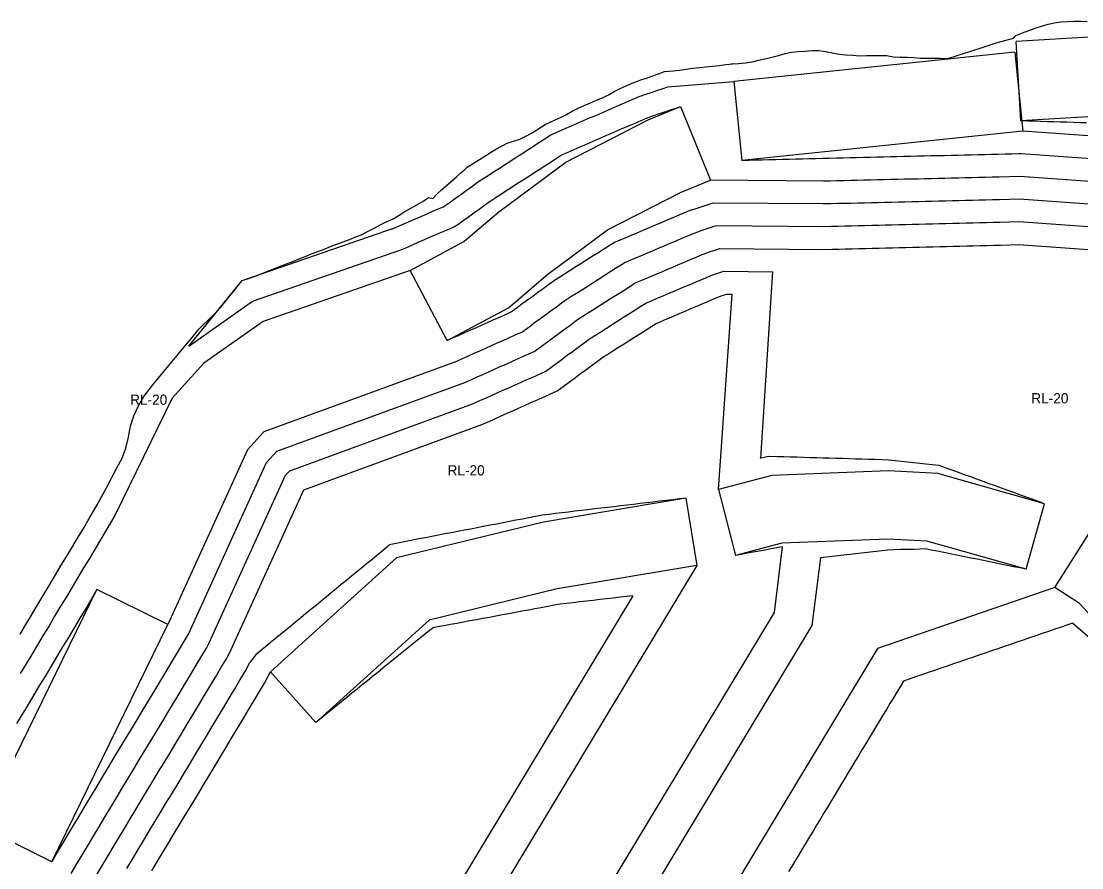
# Model space of a CAD drawing. Extents: x 115.113 to 115.1387, y -3.0991 to -3.0676.
# Drawn here: x 115.115996 to 115.120221, y -3.086832 to -3.083461 of the extents above; entities that cross this region are included whole.
import ezdxf

# ---------------------------------------------------------------- set-up
doc = ezdxf.new("R2010")
doc.units = 0
doc.header["$MEASUREMENT"] = 0
doc.layers.add('FeatureAttribs', color=7, linetype='Continuous')
doc.layers.add('HRS_SMT2_R1', color=7, linetype='Continuous')

# ---------------------------------------------------------------- blocks, each defined once
blk = doc.blocks.new('FEATURE')

msp = doc.modelspace()

# ---------------------------------------------------------------- linework, layer by layer
at = {"layer": 'HRS_SMT2_R1', "color": 6}
msp.add_polyline3d([(115.1159916, -3.0859018, 19.0780258), (115.1160145, -3.0858637, 19.0780258), (115.1160372, -3.0858258, 19.0780258), (115.1160593, -3.0857884, 19.0780258), (115.1160714, -3.0857682, 19.0780258), (115.1160833, -3.0857485, 19.0780258), (115.1161062, -3.0857103, 19.0780258), (115.1161291, -3.0856722, 19.0780258), (115.116152, -3.085634, 19.0780258), (115.116175, -3.0855959, 19.0780258), (115.1161979, -3.0855577, 19.0780258), (115.1162208, -3.0855196, 19.0780258), (115.1162438, -3.0854814, 19.0780258), (115.116262, -3.0854504, 19.0780258), (115.1162806, -3.0854187, 19.0780258), (115.1162992, -3.0853871, 19.0780258), (115.116296, -3.0853925, 19.1074047), (115.1163165, -3.0853544, 19.0777969), (115.1163369, -3.0853162, 19.0691242), (115.1163572, -3.0852779, 19.0665855), (115.1163775, -3.0852397, 19.0658417), (115.1163978, -3.0852014, 19.0656223), (115.1164132, -3.0851608, 19.6691513), (115.1164241, -3.0851179, 20.8344727), (115.1164317, -3.0850734, 22.4037933), (115.1164453, -3.0850318, 23.2351475), (115.1164633, -3.0849924, 23.5216122), (115.1164852, -3.084955, 23.3192806), (115.1165203, -3.0849093, 22.2089787), (115.1166552, -3.0847476, 21.3028698), (115.1166716, -3.0847275, 21.3028698), (115.1166873, -3.0847069, 21.3865681), (115.1167037, -3.0846868, 21.3865681), (115.1167223, -3.0846685, 21.0625591), (115.1167416, -3.0846509, 20.6384487), (115.1167602, -3.0846327, 20.3089256), (115.1167787, -3.0846143, 20), (115.116795, -3.0845942, 20), (115.1168114, -3.0845741, 20), (115.1168277, -3.0845541, 20), (115.116844, -3.084534, 20), (115.1168604, -3.0845139, 20), (115.1168767, -3.0844938, 20), (115.1169021, -3.084485, 20), (115.1169276, -3.0844762, 20), (115.1169527, -3.0844666, 20.0904827), (115.1169778, -3.0844568, 20.2040272), (115.1170027, -3.0844464, 20.3919754), (115.1170278, -3.0844367, 20.5013123), (115.117053, -3.0844272, 20.5746441), (115.117078, -3.0844173, 20.7077103), (115.117103, -3.0844072, 20.8584766), (115.117128, -3.0843972, 20.9982319), (115.117153, -3.0843872, 21.1428013), (115.1171784, -3.0843784, 21.1428013), (115.1172034, -3.0843684, 21.2787552), (115.1172283, -3.0843581, 21.4614182), (115.1172535, -3.0843486, 21.5421009), (115.1172789, -3.0843398, 21.5421009), (115.117304, -3.08433, 21.6602917), (115.117329, -3.0843201, 21.787344), (115.1173541, -3.0843102, 21.9167156), (115.117378, -3.084297, 22.4239635), (115.1174022, -3.0842846, 22.8507404), (115.1174263, -3.0842721, 23.2775688), (115.1174506, -3.0842599, 23.6736851), (115.1174783, -3.0842477, 23.8936443), (115.1175014, -3.0842327, 24.3889866), (115.1175249, -3.0842189, 24.7532711), (115.1175485, -3.0842051, 25.1178551), (115.1175721, -3.0841915, 25.458868), (115.1175962, -3.0841789, 25.6794453), (115.1176187, -3.0841626, 26.3468876), (115.1176362, -3.0841674, 25.0825768), (115.1176477, -3.0841537, 25.967907), (115.1176522, -3.0841497, 26.199728), (115.1176701, -3.0841322, 26.6268883), (115.11769, -3.0841151, 26.8760662), (115.11771, -3.084098, 27.1218166), (115.1177302, -3.0840812, 27.3247585), (115.1177488, -3.0840634, 27.7283134), (115.1177602, -3.0840534, 27.8782024), (115.1177731, -3.0840426, 28.0157337), (115.1177871, -3.0840334, 28.0169983), (115.1177999, -3.0840251, 28.0169983), (115.117822, -3.0840116, 27.9404411), (115.1178435, -3.0839977, 27.9404411), (115.1178651, -3.0839838, 27.9404411), (115.1178866, -3.0839699, 27.9404411), (115.1179093, -3.0839579, 27.687191), (115.1179322, -3.083946, 27.4200554), (115.1179577, -3.0839383, 26.6018391), (115.117983, -3.0839303, 25.8304234), (115.1180058, -3.0839184, 25.5728436), (115.1180284, -3.0839061, 25.3522377), (115.1180499, -3.0838932, 25.2652493), (115.1180647, -3.0838835, 25.2652493), (115.1180828, -3.0838717, 25.2563477), (115.1181032, -3.0838626, 25.2652493), (115.1181203, -3.0838551, 25.2652493), (115.1181448, -3.0838445, 25.2652493), (115.1181682, -3.0838322, 25.4757652), (115.118191, -3.0838184, 25.8764915), (115.1182149, -3.0838072, 25.9638252), (115.1182391, -3.0837967, 25.9638252), (115.1182633, -3.0837862, 25.9638252), (115.1182875, -3.0837757, 25.9638252), (115.1183118, -3.0837653, 25.9638252), (115.1183357, -3.0837541, 26.0438805), (115.1183586, -3.0837405, 26.4187698), (115.1183821, -3.0837285, 26.5978775), (115.1184063, -3.0837181, 26.5978775), (115.1184202, -3.083712, 26.5978775), (115.1184363, -3.0837043, 26.6750336), (115.1184516, -3.0836991, 26.6779823), (115.1184646, -3.0836947, 26.6779823), (115.1184866, -3.0836873, 26.6779823), (115.1185086, -3.0836799, 26.6779823), (115.1185302, -3.0836717, 26.7697334), (115.1185591, -3.0836615, 26.8204422), (115.1185928, -3.0836585, 26.8455162), (115.118619, -3.0836553, 26.9687214), (115.1186453, -3.083652, 27.0911846), (115.1186714, -3.0836482, 27.2710209), (115.1186976, -3.0836447, 27.425457), (115.1187239, -3.0836418, 27.5075283), (115.1187502, -3.0836396, 27.5075283), (115.1187765, -3.0836365, 27.6116676), (115.1188027, -3.0836336, 27.7010384), (115.118829, -3.0836306, 27.7866211), (115.1188275, -3.083631, 27.758215), (115.1188542, -3.0836296, 27.8422089), (115.1188809, -3.0836269, 28.0803051), (115.1189073, -3.0836219, 28.5539627), (115.1189336, -3.0836162, 29.119566), (115.11896, -3.0836105, 29.6861935), (115.1189863, -3.0836044, 30.2857075), (115.1190125, -3.0835974, 31.0017757), (115.1190387, -3.08359, 31.744791), (115.1190649, -3.0835834, 32.4122849), (115.1190917, -3.0835819, 32.5032234), (115.1191184, -3.08358, 32.6479492), (115.1191451, -3.0835772, 32.8860435), (115.1191721, -3.0835779, 32.7361641), (115.1191994, -3.083582, 32.2116776), (115.1192269, -3.0835871, 31.563448), (115.1192544, -3.0835922, 30.934185), (115.1192815, -3.0835943, 30.6221466), (115.1193086, -3.0835962, 30.3382168), (115.1193358, -3.083598, 30.0736389), (115.1193627, -3.0835979, 30.0102139), (115.1193896, -3.0835977, 29.9649239), (115.1194165, -3.0835974, 29.9183044), (115.1194434, -3.0835974, 29.849308), (115.1194709, -3.0836024, 29.2199211), (115.119498, -3.0836038, 29), (115.119525, -3.0836045, 28.8490009), (115.119552, -3.0836052, 28.6949272), (115.1195792, -3.0836082, 28.2865314), (115.1196061, -3.0836078, 28.2597198), (115.119633, -3.0836074, 28.2410583), (115.11966, -3.0836082, 28.0807438), (115.119687, -3.0836091, 27.9014053), (115.1198203, -3.0835664, 28), (115.1198803, -3.0835464, 29), (115.1199482, -3.0835285, 32), (115.1199586, -3.0835179, 32.6600494), (115.1199841, -3.0835076, 33.8913269), (115.1200096, -3.0834977, 35.0719147), (115.1200351, -3.0834879, 36.2541656), (115.1200608, -3.0834811, 37.1001167), (115.1200864, -3.0834729, 38.0885544), (115.1201122, -3.0834678, 38.7495079), (115.120138, -3.0834632, 39.3466263), (115.120164, -3.0834617, 39.6074982), (115.12019, -3.083461, 39.7758675), (115.1202161, -3.0834608, 39.8881874), (115.1202423, -3.0834624, 39.7956543)], dxfattribs=at)
at = {"layer": 'HRS_SMT2_R1', "color": 4}
for points in [[(115.1212078, -3.083468, 42.5217896), (115.1205839, -3.0835049, 36.2608948), (115.11996, -3.0835419, 30)], [(115.1199785, -3.0838578, 30), (115.11996, -3.0835419, 30)], [(115.1199537, -3.0835838, 30), (115.1188347, -3.0837008, 20)], [(115.1199537, -3.0835838, 30), (115.1199863, -3.0838986, 30)], [(115.1188347, -3.0837008, 20), (115.1188672, -3.0840156, 20)], [(115.1175454, -3.0844535, 10), (115.1177595, -3.0843386, 12.2420826), (115.1178987, -3.0842202, 13.9085159), (115.1181658, -3.0840219, 16.3093376), (115.1184938, -3.0838535, 18.9824295), (115.118622, -3.0838008, 20)], [(115.118622, -3.0838008, 20), (115.1187413, -3.0840936, 20)], [(115.1212263, -3.0837839, 42.5217896), (115.1206024, -3.0838208, 36.2608948), (115.1199785, -3.0838578, 30)], [(115.1199863, -3.0838986, 30), (115.1188672, -3.0840156, 20)], [(115.1176936, -3.0847327, 10), (115.1179373, -3.0846019, 12.2420826), (115.1180941, -3.0844686, 13.9085159), (115.118332, -3.084292, 16.3093376), (115.1186253, -3.0841414, 18.9824295), (115.1187413, -3.0840936, 20)], [(115.1176936, -3.0847327, 10), (115.1175454, -3.0844535, 10)], [(115.1200726, -3.0853824, 0), (115.1196475, -3.0852621, -3.4885745), (115.1194505, -3.0852518, -4.8005943), (115.1189858, -3.0852702, -8.3907776), (115.1187737, -3.085326, -10)], [(115.1187737, -3.085326, -10), (115.1188421, -3.0855884, -10)], [(115.1186432, -3.0853603, -10), (115.1180767, -3.0854557, -13.1012297), (115.117491, -3.0855986, -16.3550701), (115.1169891, -3.0860526, -20)], [(115.1186432, -3.0853603, -10), (115.1186878, -3.0856279, -10)], [(115.1199995, -3.0856435, 0), (115.1200726, -3.0853824, 0)], [(115.1201132, -3.0857166, 0), (115.1202586, -3.0854881, 0)], [(115.1199995, -3.0856435, 0), (115.1196034, -3.0855314, -3.4885745), (115.1194488, -3.0855233, -4.8005943), (115.1190257, -3.0855401, -8.3907776), (115.1188421, -3.0855884, -10)], [(115.1186878, -3.0856279, -10), (115.1181309, -3.0857216, -13.1012297), (115.1176209, -3.0858461, -16.3550701), (115.1171696, -3.0862542, -20)], [(115.1207216, -3.0863972, 10), (115.1204958, -3.086088, 6.0928736), (115.1202115, -3.0857799, 1.4880941), (115.1201132, -3.0857166, 0)], [(115.115836, -3.0866684, 0), (115.1162978, -3.0857237, 10)], [(115.1165803, -3.085864, 10), (115.1162978, -3.0857237, 10)], [(115.1161185, -3.0868081, 0), (115.1165803, -3.085864, 10)], [(115.1171696, -3.0862542, -20), (115.1169891, -3.0860526, -20)], [(115.1161185, -3.0868081, 0), (115.115836, -3.0866684, 0)]]:
    msp.add_polyline3d(points, dxfattribs=at)
at = {"layer": 'HRS_SMT2_R1', "color": 3}
for points in [[(115.1174674, -3.0842908, 20), (115.1174922, -3.08428, 20), (115.1175171, -3.0842692, 20), (115.1175419, -3.0842584, 20), (115.1175668, -3.0842476, 20), (115.1175916, -3.0842368, 20), (115.1176164, -3.084226, 20), (115.1176413, -3.0842153, 20), (115.1176674, -3.0842039, 20), (115.1176782, -3.0841997, 20), (115.1176846, -3.0841953, 20), (115.1177047, -3.0841809, 20), (115.117726, -3.0841657, 20), (115.1177472, -3.0841504, 20), (115.1177685, -3.0841351, 20), (115.1177895, -3.08412, 20), (115.1178138, -3.0841024, 20), (115.1178389, -3.084086, 20), (115.1178606, -3.084072, 20), (115.1178821, -3.0840581, 20), (115.1179037, -3.0840442, 20), (115.1179252, -3.0840303, 20), (115.1179467, -3.0840164, 20), (115.1179683, -3.0840025, 20), (115.1179898, -3.0839886, 20), (115.1180113, -3.0839747, 20), (115.1180329, -3.0839608, 20), (115.1180544, -3.0839468, 20), (115.1180757, -3.0839331, 20), (115.1181054, -3.0839136, 20), (115.1181391, -3.0838988, 20), (115.1181635, -3.0838882, 20), (115.1181877, -3.0838777, 20), (115.1182119, -3.0838672, 20), (115.1182361, -3.0838567, 20), (115.1182604, -3.0838462, 20), (115.1182846, -3.0838358, 20), (115.1183088, -3.0838253, 20), (115.118333, -3.0838148, 20), (115.1183572, -3.0838043, 20), (115.1183814, -3.0837938, 20), (115.1184056, -3.0837833, 20), (115.1184298, -3.0837728, 20), (115.1184578, -3.0837607, 20), (115.1184837, -3.0837519, 20), (115.1185057, -3.0837445, 20), (115.1185276, -3.0837372, 20), (115.1185495, -3.0837298, 20), (115.1185715, -3.0837224, 20), (115.1188347, -3.0837008, 20)], [(115.1202399, -3.083866, 30), (115.1202137, -3.0838651, 30), (115.1201876, -3.0838643, 30), (115.1201615, -3.0838635, 30), (115.1201353, -3.0838627, 30), (115.1201092, -3.0838619, 30), (115.1200831, -3.0838611, 30), (115.1200569, -3.0838603, 30), (115.1200308, -3.0838594, 30), (115.1200047, -3.0838586, 30), (115.1199785, -3.0838578, 30)], [(115.1199799, -3.0839888, 20), (115.1199687, -3.0839892, 20), (115.1199419, -3.0839898, 20), (115.119915, -3.0839905, 20), (115.1198881, -3.0839911, 20), (115.1198613, -3.0839917, 20), (115.1198344, -3.0839924, 20), (115.1198076, -3.083993, 20), (115.1197807, -3.0839937, 20), (115.1197538, -3.0839943, 20), (115.119727, -3.083995, 20), (115.1197001, -3.0839956, 20), (115.1196732, -3.0839963, 20), (115.1196464, -3.0839969, 20), (115.1196195, -3.0839975, 20), (115.1195926, -3.0839982, 20), (115.1195658, -3.0839988, 20), (115.1195389, -3.0839995, 20), (115.119512, -3.0840001, 20), (115.1194852, -3.0840008, 20), (115.1194583, -3.0840014, 20), (115.1194314, -3.0840021, 20), (115.1194046, -3.0840027, 20), (115.1193777, -3.0840033, 20), (115.1193508, -3.084004, 20), (115.119324, -3.0840046, 20), (115.1192971, -3.0840053, 20), (115.1192702, -3.0840059, 20), (115.1192434, -3.0840066, 20), (115.1192165, -3.0840072, 20), (115.1191896, -3.0840079, 20), (115.1191628, -3.0840085, 20), (115.1191359, -3.0840091, 20), (115.119109, -3.0840098, 20), (115.1190822, -3.0840104, 20), (115.1190553, -3.0840111, 20), (115.1190284, -3.0840117, 20), (115.1190016, -3.0840124, 20), (115.1189747, -3.084013, 20), (115.1189478, -3.0840137, 20), (115.118921, -3.0840143, 20), (115.1188941, -3.0840149, 20), (115.1188672, -3.0840156, 20)], [(115.1212649, -3.0840753, 20), (115.1212238, -3.0840775, 20), (115.1199799, -3.0839888, 20)], [(115.1212111, -3.0842579, 10), (115.1199717, -3.0841695, 10), (115.1198924, -3.0841719, 10), (115.1198656, -3.0841725, 10), (115.1198387, -3.0841732, 10), (115.1198118, -3.0841738, 10), (115.119785, -3.0841745, 10), (115.1197581, -3.0841751, 10), (115.1197312, -3.0841758, 10), (115.1197044, -3.0841764, 10), (115.1196775, -3.0841771, 10), (115.1196506, -3.0841777, 10), (115.1196238, -3.0841783, 10), (115.1195969, -3.084179, 10), (115.11957, -3.0841796, 10), (115.1195432, -3.0841803, 10), (115.1195163, -3.0841809, 10), (115.1194894, -3.0841816, 10), (115.1194626, -3.0841822, 10), (115.1194357, -3.0841828, 10), (115.1194089, -3.0841835, 10), (115.119382, -3.0841841, 10), (115.1193551, -3.0841848, 10), (115.1193283, -3.0841854, 10), (115.1193014, -3.0841861, 10), (115.1192745, -3.0841867, 10), (115.1192477, -3.0841874, 10), (115.1192208, -3.084188, 10), (115.1191909, -3.0841887, 10), (115.1187515, -3.0841851, 10), (115.1187276, -3.084193, 10), (115.1187037, -3.0842008, 10), (115.1186798, -3.0842087, 10), (115.1186591, -3.0842153, 10), (115.1186387, -3.0842237, 10), (115.1186153, -3.0842336, 10), (115.1185919, -3.0842435, 10), (115.1185685, -3.0842534, 10), (115.1185451, -3.0842634, 10), (115.1185216, -3.0842733, 10), (115.1184982, -3.0842832, 10), (115.1184748, -3.0842931, 10), (115.1184514, -3.0843031, 10), (115.118428, -3.084313, 10), (115.1184046, -3.0843229, 10), (115.1183812, -3.0843329, 10), (115.118362, -3.0843407, 10), (115.1183429, -3.0843523, 10), (115.1183201, -3.0843668, 10), (115.1182973, -3.0843813, 10), (115.1182745, -3.0843957, 10), (115.1182517, -3.0844102, 10), (115.1182289, -3.0844247, 10), (115.1182061, -3.0844392, 10), (115.1181833, -3.0844536, 10), (115.1181605, -3.0844681, 10), (115.1181377, -3.0844826, 10), (115.1181159, -3.0844963, 10), (115.118096, -3.0845108, 10), (115.1180752, -3.084526, 10), (115.1180544, -3.0845413, 10), (115.1180336, -3.0845565, 10), (115.1180128, -3.0845717, 10), (115.117992, -3.0845869, 10), (115.1179712, -3.0846022, 10), (115.1179487, -3.0846188, 10), (115.1179238, -3.0846301, 10), (115.1179008, -3.0846403, 10), (115.1178778, -3.0846506, 10), (115.1178548, -3.0846609, 10), (115.1178317, -3.0846711, 10), (115.1178087, -3.0846814, 10), (115.1177857, -3.0846916, 10), (115.1177627, -3.0847019, 10), (115.1177397, -3.0847122, 10), (115.1177167, -3.0847224, 10), (115.1176936, -3.0847327, 10)], [(115.1166643, -3.084755, 20), (115.1168767, -3.0844938, 20), (115.1174868, -3.0842825, 20)], [(115.1161185, -3.0868081, 0), (115.1161412, -3.0867704, 0), (115.1161638, -3.0867327, 0), (115.1161864, -3.0866951, 0), (115.116209, -3.0866574, 0), (115.1162316, -3.0866197, 0), (115.1162542, -3.086582, 0), (115.1162768, -3.0865444, 0), (115.1162994, -3.0865067, 0), (115.116322, -3.086469, 0), (115.1163446, -3.0864314, 0), (115.1163672, -3.0863937, 0), (115.1163898, -3.086356, 0), (115.1164124, -3.0863183, 0), (115.116435, -3.0862807, 0), (115.1164576, -3.086243, 0), (115.1164802, -3.0862053, 0), (115.1165028, -3.0861676, 0), (115.1165254, -3.08613, 0), (115.1166586, -3.0859086, 0), (115.1166621, -3.0859017, 0), (115.1169738, -3.0852188, 0), (115.1170149, -3.0851736, 0), (115.1177638, -3.0848993, 0), (115.1177896, -3.0848878, 0), (115.1178126, -3.0848775, 0), (115.1178356, -3.0848672, 0), (115.1178587, -3.084857, 0), (115.1178817, -3.0848467, 0), (115.1179047, -3.0848364, 0), (115.1179277, -3.0848262, 0), (115.1179507, -3.0848159, 0), (115.1179737, -3.0848056, 0), (115.117997, -3.0847953, 0), (115.11804, -3.0847758, 0), (115.1180776, -3.0847479, 0), (115.1180978, -3.0847331, 0), (115.1181187, -3.0847179, 0), (115.1181394, -3.0847027, 0), (115.1181603, -3.0846874, 0), (115.1181811, -3.0846722, 0), (115.1182017, -3.0846571, 0), (115.1182164, -3.0846464, 0), (115.1182334, -3.0846357, 0), (115.1182566, -3.084621, 0), (115.1182794, -3.0846065, 0), (115.1183022, -3.0845921, 0), (115.118325, -3.0845776, 0), (115.1183478, -3.0845631, 0), (115.1183706, -3.0845487, 0), (115.1183934, -3.0845342, 0), (115.1184162, -3.0845197, 0), (115.1184384, -3.0845056, 0), (115.118443, -3.0845028, 0), (115.1184491, -3.0845003, 0), (115.1184746, -3.0844895, 0), (115.118498, -3.0844796, 0), (115.1185214, -3.0844697, 0), (115.1185448, -3.0844598, 0), (115.1185682, -3.0844498, 0), (115.1185916, -3.0844399, 0), (115.118615, -3.08443, 0), (115.1186384, -3.0844201, 0), (115.1186618, -3.0844101, 0), (115.1186852, -3.0844002, 0), (115.1187081, -3.0843905, 0), (115.1187202, -3.0843855, 0), (115.1187343, -3.0843811, 0), (115.1187597, -3.0843727, 0), (115.1187795, -3.0843662, 0), (115.1191908, -3.0843695, 0), (115.1192248, -3.0843688, 0), (115.119252, -3.0843682, 0), (115.1192788, -3.0843675, 0), (115.1193057, -3.0843669, 0), (115.1193326, -3.0843662, 0), (115.1193594, -3.0843656, 0), (115.1193863, -3.0843649, 0), (115.1194132, -3.0843643, 0), (115.11944, -3.0843636, 0), (115.1194669, -3.084363, 0), (115.1194937, -3.0843624, 0), (115.1195206, -3.0843617, 0), (115.1195475, -3.0843611, 0), (115.1195743, -3.0843604, 0), (115.1196012, -3.0843598, 0), (115.1196281, -3.0843591, 0), (115.1196549, -3.0843585, 0), (115.1196818, -3.0843578, 0), (115.1197087, -3.0843572, 0), (115.1197355, -3.0843566, 0), (115.1197624, -3.0843559, 0), (115.1197893, -3.0843553, 0), (115.1198161, -3.0843546, 0), (115.119843, -3.084354, 0), (115.1198699, -3.0843533, 0), (115.119897, -3.0843527, 0), (115.1199681, -3.0843505, 0), (115.1211983, -3.0844383, 0)], [(115.1175454, -3.0844535, 10), (115.1169595, -3.0846564, 10), (115.1167241, -3.0848232, 10), (115.1165977, -3.0849623, 10), (115.1163695, -3.0854288, 10), (115.1163695, -3.0854288, 10), (115.1163137, -3.0855238, 10), (115.1162907, -3.085562, 10), (115.1162678, -3.0856002, 10), (115.1162449, -3.0856383, 10), (115.1162219, -3.0856765, 10), (115.116199, -3.0857146, 10), (115.1161761, -3.0857528, 10), (115.1161532, -3.0857909, 10), (115.1161295, -3.0858303, 10), (115.1161071, -3.0858682, 10), (115.1160844, -3.0859061, 10), (115.1160614, -3.0859442, 10), (115.1160385, -3.0859824, 10), (115.1160156, -3.0860206, 10), (115.1159927, -3.0860587, 10)], [(115.1162952, -3.0868638, -10), (115.1163178, -3.0868261, -10), (115.1163404, -3.0867885, -10), (115.116363, -3.0867508, -10), (115.1163856, -3.0867131, -10), (115.1164082, -3.0866755, -10), (115.1164308, -3.0866378, -10), (115.1164534, -3.0866001, -10), (115.116476, -3.0865624, -10), (115.1164986, -3.0865248, -10), (115.1165212, -3.0864871, -10), (115.1165438, -3.0864494, -10), (115.1165665, -3.0864117, -10), (115.1165891, -3.0863741, -10), (115.1166117, -3.0863364, -10), (115.1166343, -3.0862987, -10), (115.1166569, -3.086261, -10), (115.1166795, -3.0862234, -10), (115.1167021, -3.0861857, -10), (115.1167247, -3.086148, -10), (115.1167473, -3.0861103, -10), (115.1167699, -3.0860727, -10), (115.1167919, -3.0860361, -10), (115.1168114, -3.0860041, -10), (115.1168256, -3.0859772, -10), (115.1171225, -3.0853266, -10), (115.1178311, -3.0850671, -10), (115.1178626, -3.0850531, -10), (115.1178856, -3.0850428, -10), (115.1179086, -3.0850325, -10), (115.1179316, -3.0850223, -10), (115.1179546, -3.085012, -10), (115.1179777, -3.0850017, -10), (115.1180007, -3.0849915, -10), (115.1180237, -3.0849812, -10), (115.1180467, -3.0849709, -10), (115.1180702, -3.0849605, -10), (115.1181313, -3.0849328, -10), (115.1181841, -3.0848937, -10), (115.1182037, -3.0848793, -10), (115.1182246, -3.0848641, -10), (115.1182453, -3.0848489, -10), (115.1182662, -3.0848336, -10), (115.1182869, -3.0848184, -10), (115.1183075, -3.0848034, -10), (115.118317, -3.0847965, -10), (115.1183291, -3.0847889, -10), (115.1183526, -3.0847739, -10), (115.1183754, -3.0847595, -10), (115.1183982, -3.084745, -10), (115.118421, -3.0847305, -10), (115.1184438, -3.084716, -10), (115.1184666, -3.0847016, -10), (115.1184894, -3.0846871, -10), (115.1185122, -3.0846726, -10), (115.1185254, -3.0846642, -10), (115.1185445, -3.0846562, -10), (115.1185679, -3.0846462, -10), (115.1185913, -3.0846363, -10), (115.1186147, -3.0846264, -10), (115.1186381, -3.0846164, -10), (115.1186615, -3.0846065, -10), (115.1186849, -3.0845966, -10), (115.1187083, -3.0845867, -10), (115.1187318, -3.0845767, -10), (115.1187551, -3.0845668, -10), (115.1187776, -3.0845573, -10), (115.1187813, -3.0845558, -10), (115.1187887, -3.0845534, -10), (115.1188074, -3.0845473, -10), (115.1188277, -3.0845474, -10)], [(115.1187737, -3.085326, -10), (115.1188277, -3.0845474, -10)], [(115.1190278, -3.0855546, -10), (115.1189955, -3.0858153, -10), (115.1167441, -3.0895501, -10), (115.1164085, -3.0896646, -10)], [(115.1190278, -3.0855546, -10), (115.1190059, -3.0855585, -10), (115.1189825, -3.0855627, -10), (115.1189591, -3.085567, -10), (115.1189357, -3.0855713, -10), (115.1189123, -3.0855756, -10), (115.1188889, -3.0855799, -10), (115.1188655, -3.0855841, -10), (115.1188421, -3.0855884, -10)], [(115.1201132, -3.0857166, 0), (115.1194066, -3.0859589, 0), (115.1173068, -3.0894423, 0), (115.1171054, -3.0897283, 0)], [(115.1184327, -3.0857488, -20), (115.1163372, -3.089225, -20), (115.1160386, -3.0894978, -20)], [(115.1184327, -3.0857488, -20), (115.1184085, -3.0857517, -20), (115.1183818, -3.0857548, -20), (115.118355, -3.085758, -20), (115.1183283, -3.0857611, -20), (115.1183016, -3.0857643, -20), (115.1182748, -3.0857674, -20), (115.1182481, -3.0857706, -20), (115.1182213, -3.0857737, -20), (115.1181946, -3.0857769, -20), (115.1181679, -3.08578, -20), (115.1181433, -3.0857828, -20), (115.1181197, -3.0857871, -20), (115.1180938, -3.0857918, -20), (115.118068, -3.0857966, -20), (115.1180421, -3.0858014, -20), (115.1180163, -3.0858062, -20), (115.1179904, -3.085811, -20), (115.1179646, -3.0858158, -20), (115.1179387, -3.0858206, -20), (115.1179129, -3.0858254, -20), (115.117887, -3.0858302, -20), (115.1178612, -3.085835, -20), (115.1178354, -3.0858398, -20), (115.1178095, -3.0858446, -20), (115.1177837, -3.0858494, -20), (115.1177578, -3.0858542, -20), (115.117732, -3.085859, -20), (115.1177061, -3.0858638, -20), (115.1176803, -3.0858685, -20), (115.1176544, -3.0858733, -20), (115.1176366, -3.0858762, -20), (115.1176222, -3.0858873, -20), (115.1176016, -3.085904, -20), (115.1175811, -3.0859206, -20), (115.1175605, -3.0859373, -20), (115.1175399, -3.085954, -20), (115.1175193, -3.0859707, -20), (115.1174988, -3.0859874, -20), (115.1174782, -3.086004, -20), (115.1174576, -3.0860207, -20), (115.117437, -3.0860374, -20), (115.1174165, -3.0860541, -20), (115.1173959, -3.0860708, -20), (115.1173753, -3.0860874, -20), (115.1173547, -3.0861041, -20), (115.1173342, -3.0861208, -20), (115.1173136, -3.0861375, -20), (115.117293, -3.0861542, -20), (115.1172725, -3.0861708, -20), (115.1172519, -3.0861875, -20), (115.1172313, -3.0862042, -20), (115.1172107, -3.0862209, -20), (115.1171902, -3.0862376, -20), (115.1171696, -3.0862542, -20)], [(115.1165171, -3.0868442, -20), (115.1165397, -3.0868065, -20), (115.1165623, -3.0867689, -20), (115.1165849, -3.0867312, -20), (115.1166075, -3.0866935, -20), (115.1166301, -3.0866558, -20), (115.1166527, -3.0866182, -20), (115.1166753, -3.0865805, -20), (115.1166979, -3.0865428, -20), (115.1167205, -3.0865051, -20), (115.1167431, -3.0864675, -20), (115.1167657, -3.0864298, -20), (115.1167883, -3.0863921, -20), (115.1168109, -3.0863544, -20), (115.1168335, -3.0863168, -20), (115.1168561, -3.0862791, -20), (115.1168787, -3.0862414, -20), (115.1169013, -3.0862038, -20), (115.116924, -3.0861661, -20), (115.1169453, -3.0861305, -20), (115.1169654, -3.0860976, -20), (115.1169891, -3.0860526, -20)]]:
    msp.add_polyline3d(points, dxfattribs=at)
at = {"layer": 'HRS_SMT2_R1', "color": 1}
for points in [[(115.1175161, -3.084368, 20), (115.1175278, -3.084363, 20), (115.1175527, -3.0843522, 20), (115.1175775, -3.0843414, 20), (115.1176024, -3.0843306, 20), (115.1176272, -3.0843198, 20), (115.1176521, -3.0843091, 20), (115.117677, -3.0842983, 20), (115.1177018, -3.0842875, 20), (115.1177201, -3.0842802, 20), (115.1177357, -3.0842698, 20), (115.117757, -3.0842545, 20), (115.1177782, -3.0842392, 20), (115.1177995, -3.084224, 20), (115.1178208, -3.0842087, 20), (115.117842, -3.0841934, 20), (115.1178647, -3.084177, 20), (115.1178877, -3.084162, 20), (115.1179092, -3.0841481, 20), (115.1179307, -3.0841342, 20), (115.1179523, -3.0841203, 20), (115.1179738, -3.0841064, 20), (115.1179953, -3.0840925, 20), (115.1180169, -3.0840786, 20), (115.1180384, -3.0840646, 20), (115.1180599, -3.0840507, 20), (115.1180815, -3.0840368, 20), (115.118103, -3.0840229, 20), (115.1181246, -3.084009, 20), (115.1181483, -3.0839935, 20), (115.1181749, -3.0839817, 20), (115.1181991, -3.0839712, 20), (115.1182233, -3.0839608, 20), (115.1182476, -3.0839503, 20), (115.1182718, -3.0839398, 20), (115.118296, -3.0839293, 20), (115.1183202, -3.0839188, 20), (115.1183444, -3.0839083, 20), (115.1183686, -3.0838978, 20), (115.1183928, -3.0838873, 20), (115.118417, -3.0838768, 20), (115.1184412, -3.0838663, 20), (115.1184654, -3.0838558, 20), (115.11849, -3.0838452, 20), (115.1185123, -3.0838377, 20), (115.1185342, -3.0838303, 20), (115.1185562, -3.0838229, 20), (115.1185781, -3.0838155, 20), (115.1186, -3.0838081, 20), (115.118622, -3.0838008, 20)], [(115.1212515, -3.0839859, 30), (115.1212302, -3.0839873, 30), (115.1199863, -3.0838986, 30)], [(115.1212174, -3.0841677, 20), (115.1199736, -3.084079, 20), (115.1198903, -3.0840815, 20), (115.1198634, -3.0840821, 20), (115.1198366, -3.0840828, 20), (115.1198097, -3.0840834, 20), (115.1197828, -3.0840841, 20), (115.119756, -3.0840847, 20), (115.1197291, -3.0840854, 20), (115.1197022, -3.084086, 20), (115.1196754, -3.0840867, 20), (115.1196485, -3.0840873, 20), (115.1196216, -3.0840879, 20), (115.1195948, -3.0840886, 20), (115.1195679, -3.0840892, 20), (115.119541, -3.0840899, 20), (115.1195142, -3.0840905, 20), (115.1194873, -3.0840912, 20), (115.1194604, -3.0840918, 20), (115.1194336, -3.0840925, 20), (115.1194067, -3.0840931, 20), (115.1193798, -3.0840937, 20), (115.119353, -3.0840944, 20), (115.1193261, -3.084095, 20), (115.1192992, -3.0840957, 20), (115.1192724, -3.0840963, 20), (115.1192455, -3.084097, 20), (115.1192186, -3.0840976, 20), (115.1191918, -3.0840983, 20), (115.1187413, -3.0840936, 20)], [(115.1212047, -3.0843481, 10), (115.1199699, -3.08426, 10), (115.1198949, -3.0842623, 10), (115.1198677, -3.0842629, 10), (115.1198408, -3.0842636, 10), (115.119814, -3.0842642, 10), (115.1197871, -3.0842649, 10), (115.1197602, -3.0842655, 10), (115.1197334, -3.0842662, 10), (115.1197065, -3.0842668, 10), (115.1196796, -3.0842674, 10), (115.1196528, -3.0842681, 10), (115.1196259, -3.0842687, 10), (115.119599, -3.0842694, 10), (115.1195722, -3.08427, 10), (115.1195453, -3.0842707, 10), (115.1195185, -3.0842713, 10), (115.1194916, -3.084272, 10), (115.1194647, -3.0842726, 10), (115.1194379, -3.0842732, 10), (115.119411, -3.0842739, 10), (115.1193841, -3.0842745, 10), (115.1193573, -3.0842752, 10), (115.1193304, -3.0842758, 10), (115.1193035, -3.0842765, 10), (115.1192767, -3.0842771, 10), (115.1192498, -3.0842778, 10), (115.1192228, -3.0842784, 10), (115.1191915, -3.0842791, 10), (115.1187655, -3.0842757, 10), (115.1187556, -3.0842789, 10), (115.1187317, -3.0842868, 10), (115.1187073, -3.0842948, 10), (115.1186896, -3.0843004, 10), (115.1186732, -3.0843072, 10), (115.1186502, -3.0843169, 10), (115.1186268, -3.0843268, 10), (115.1186034, -3.0843367, 10), (115.11858, -3.0843467, 10), (115.1185566, -3.0843566, 10), (115.1185332, -3.0843665, 10), (115.1185098, -3.0843765, 10), (115.1184864, -3.0843864, 10), (115.118463, -3.0843963, 10), (115.1184396, -3.0844062, 10), (115.1184155, -3.0844165, 10), (115.1184025, -3.0844217, 10), (115.1183904, -3.0844292, 10), (115.1183681, -3.0844433, 10), (115.1183453, -3.0844577, 10), (115.1183225, -3.0844722, 10), (115.1182998, -3.0844867, 10), (115.118277, -3.0845011, 10), (115.1182542, -3.0845156, 10), (115.1182314, -3.0845301, 10), (115.1182086, -3.0845446, 10), (115.1181856, -3.0845591, 10), (115.1181662, -3.0845714, 10), (115.1181488, -3.084584, 10), (115.1181281, -3.0845991, 10), (115.1181073, -3.0846144, 10), (115.1180865, -3.0846296, 10), (115.1180657, -3.0846448, 10), (115.1180449, -3.08466, 10), (115.1180243, -3.0846751, 10), (115.1179944, -3.0846973, 10), (115.1179605, -3.0847126, 10), (115.1179373, -3.084723, 10), (115.1179143, -3.0847332, 10), (115.1178912, -3.0847435, 10), (115.1178682, -3.0847538, 10), (115.1178452, -3.084764, 10), (115.1178222, -3.0847743, 10), (115.1177992, -3.0847846, 10), (115.1177762, -3.0847948, 10), (115.1177531, -3.0848051, 10), (115.1177301, -3.0848154, 10), (115.1169634, -3.0850962, 10), (115.1168979, -3.0851682, 10), (115.1165803, -3.085864, 10)], [(115.1166643, -3.084755, 20), (115.1169181, -3.0845751, 20), (115.1175161, -3.084368, 20)], [(115.1161956, -3.0868548, 0), (115.1162182, -3.0868171, 0), (115.1162408, -3.0867794, 0), (115.1162634, -3.0867418, 0), (115.116286, -3.0867041, 0), (115.1163086, -3.0866664, 0), (115.1163312, -3.0866287, 0), (115.1163538, -3.0865911, 0), (115.1163764, -3.0865534, 0), (115.116399, -3.0865157, 0), (115.1164216, -3.0864781, 0), (115.1164442, -3.0864404, 0), (115.1164668, -3.0864027, 0), (115.1164894, -3.086365, 0), (115.116512, -3.0863274, 0), (115.1165346, -3.0862897, 0), (115.1165572, -3.086252, 0), (115.1165799, -3.0862143, 0), (115.1166025, -3.0861767, 0), (115.1166251, -3.086139, 0), (115.1166477, -3.0861013, 0), (115.1166703, -3.0860636, 0), (115.1166929, -3.086026, 0), (115.1167153, -3.0859887, 0), (115.1167343, -3.0859575, 0), (115.1167438, -3.0859394, 0), (115.1170497, -3.0852693, 0), (115.1170664, -3.0852509, 0), (115.1177975, -3.0849832, 0), (115.1178261, -3.0849704, 0), (115.1178491, -3.0849601, 0), (115.1178721, -3.0849499, 0), (115.1178951, -3.0849396, 0), (115.1179182, -3.0849293, 0), (115.1179412, -3.0849191, 0), (115.1179642, -3.0849088, 0), (115.1179872, -3.0848985, 0), (115.1180102, -3.0848883, 0), (115.1180337, -3.0848778, 0), (115.1180857, -3.0848543, 0), (115.1181308, -3.0848209, 0), (115.1181508, -3.0848062, 0), (115.1181716, -3.084791, 0), (115.1181924, -3.0847758, 0), (115.1182132, -3.0847605, 0), (115.118234, -3.0847453, 0), (115.1182546, -3.0847303, 0), (115.1182667, -3.0847214, 0), (115.1182813, -3.0847123, 0), (115.1183046, -3.0846975, 0), (115.1183274, -3.084683, 0), (115.1183502, -3.0846685, 0), (115.118373, -3.0846541, 0), (115.1183958, -3.0846396, 0), (115.1184186, -3.0846251, 0), (115.1184414, -3.0846107, 0), (115.1184642, -3.0845962, 0), (115.1184837, -3.0845838, 0), (115.1185095, -3.0845729, 0), (115.1185329, -3.0845629, 0), (115.1185563, -3.084553, 0), (115.1185797, -3.0845431, 0), (115.1186032, -3.0845331, 0), (115.1186266, -3.0845232, 0), (115.11865, -3.0845133, 0), (115.1186734, -3.0845034, 0), (115.1186968, -3.0844934, 0), (115.1187202, -3.0844835, 0), (115.1187426, -3.084474, 0), (115.1187508, -3.0844706, 0), (115.1187618, -3.0844672, 0), (115.1187876, -3.0844587, 0), (115.1187935, -3.0844567, 0), (115.11899, -3.0844583, 0)], [(115.1189427, -3.0852014, 0), (115.11899, -3.0844583, 0)], [(115.1200726, -3.0853824, 0), (115.1200481, -3.0853735, 0), (115.1200236, -3.0853646, 0), (115.1199991, -3.0853558, 0), (115.1199746, -3.0853469, 0), (115.1199501, -3.0853381, 0), (115.1199256, -3.0853292, 0), (115.1199011, -3.0853203, 0), (115.1198766, -3.0853115, 0), (115.1198521, -3.0853026, 0), (115.1198275, -3.0852937, 0), (115.119803, -3.0852849, 0), (115.1197785, -3.085276, 0), (115.119754, -3.0852672, 0), (115.1197295, -3.0852583, 0), (115.119705, -3.0852494, 0), (115.1196805, -3.0852406, 0), (115.1196526, -3.0852308, 0), (115.1196246, -3.0852278, 0), (115.1196, -3.085225, 0), (115.1195755, -3.0852223, 0), (115.1195509, -3.0852195, 0), (115.1195264, -3.0852167, 0), (115.1195019, -3.085214, 0), (115.1194773, -3.0852112, 0), (115.1194508, -3.0852084, 0), (115.1194229, -3.0852077, 0), (115.119397, -3.0852069, 0), (115.1193712, -3.0852061, 0), (115.1193453, -3.0852053, 0), (115.1193194, -3.0852045, 0), (115.1192935, -3.0852038, 0), (115.1192676, -3.085203, 0), (115.1192417, -3.0852022, 0), (115.1192158, -3.0852014, 0), (115.1191899, -3.0852006, 0), (115.119164, -3.0851999, 0), (115.1191381, -3.0851991, 0), (115.1191122, -3.0851983, 0), (115.1190863, -3.0851975, 0), (115.1190605, -3.0851967, 0), (115.1190346, -3.085196, 0), (115.1190087, -3.0851952, 0), (115.1189746, -3.0851947, 0), (115.1189427, -3.0852014, 0), (115.1189385, -3.0852023, 0)], [(115.1186432, -3.0853603, -10), (115.1186172, -3.0853634, -10), (115.1185913, -3.0853665, -10), (115.1185653, -3.0853696, -10), (115.1185394, -3.0853726, -10), (115.1185134, -3.0853757, -10), (115.1184874, -3.0853788, -10), (115.1184615, -3.0853819, -10), (115.1184355, -3.085385, -10), (115.1184096, -3.085388, -10), (115.1183836, -3.0853911, -10), (115.1183576, -3.0853942, -10), (115.1183317, -3.0853973, -10), (115.1183057, -3.0854004, -10), (115.1182798, -3.0854034, -10), (115.1182538, -3.0854065, -10), (115.1182278, -3.0854096, -10), (115.1182019, -3.0854127, -10), (115.1181759, -3.0854157, -10), (115.11815, -3.0854188, -10), (115.118124, -3.0854219, -10), (115.118098, -3.085425, -10), (115.1180711, -3.0854282, -10), (115.1180443, -3.0854334, -10), (115.1180186, -3.0854384, -10), (115.1179928, -3.0854434, -10), (115.117967, -3.0854484, -10), (115.1179413, -3.0854533, -10), (115.1179155, -3.0854583, -10), (115.1178897, -3.0854633, -10), (115.117864, -3.0854682, -10), (115.1178382, -3.0854732, -10), (115.1178125, -3.0854782, -10), (115.1177867, -3.0854832, -10), (115.1177609, -3.0854881, -10), (115.1177352, -3.0854931, -10), (115.1177094, -3.0854981, -10), (115.1176836, -3.085503, -10), (115.1176579, -3.085508, -10), (115.1176321, -3.085513, -10), (115.1176063, -3.085518, -10), (115.1175806, -3.0855229, -10), (115.1175548, -3.0855279, -10), (115.117529, -3.0855329, -10), (115.1175033, -3.0855378, -10), (115.1174635, -3.0855462, -10), (115.1174326, -3.0855724, -10), (115.1174125, -3.085589, -10), (115.1173923, -3.0856055, -10), (115.1173722, -3.085622, -10), (115.117352, -3.0856385, -10), (115.1173319, -3.085655, -10), (115.1173117, -3.0856715, -10), (115.1172916, -3.0856881, -10), (115.1172714, -3.0857046, -10), (115.1172513, -3.0857211, -10), (115.1172312, -3.0857376, -10), (115.117211, -3.0857541, -10), (115.1171909, -3.0857706, -10), (115.1171707, -3.0857872, -10), (115.1171506, -3.0858037, -10), (115.1171304, -3.0858202, -10), (115.1171103, -3.0858367, -10), (115.1170901, -3.0858532, -10), (115.11707, -3.0858697, -10), (115.1170498, -3.0858863, -10), (115.1170297, -3.0859028, -10), (115.1170095, -3.0859193, -10), (115.1169894, -3.0859358, -10), (115.1169692, -3.0859523, -10), (115.1169491, -3.0859688, -10), (115.1169289, -3.0859854, -10), (115.1169074, -3.0860149, -10)], [(115.1199995, -3.0856435, 0), (115.1199742, -3.0856384, 0), (115.1199489, -3.0856333, 0), (115.1199236, -3.0856282, 0), (115.1198984, -3.0856231, 0), (115.1198731, -3.085618, 0), (115.1198478, -3.0856128, 0), (115.1198225, -3.0856077, 0), (115.1197972, -3.0856026, 0), (115.1197719, -3.0855975, 0), (115.1197466, -3.0855924, 0), (115.1197213, -3.0855873, 0), (115.1196961, -3.0855822, 0), (115.1196708, -3.0855771, 0), (115.1196455, -3.085572, 0), (115.1196202, -3.0855669, 0), (115.1195983, -3.0855627, 0), (115.1195759, -3.0855635, 0), (115.1195501, -3.0855642, 0), (115.1195242, -3.0855648, 0), (115.1194983, -3.0855654, 0), (115.1194725, -3.0855661, 0), (115.1194486, -3.0855668, 0), (115.1191794, -3.0855983, 0)], [(115.1186878, -3.0856279, -10), (115.1163066, -3.089578, -10)], [(115.1191794, -3.0855983, 0), (115.119146, -3.0858679, 0), (115.117081, -3.0892935, 0), (115.1167655, -3.0897413, 0)], [(115.1162978, -3.0857237, 10), (115.116276, -3.0857614, 10), (115.1162531, -3.0857995, 10), (115.1162301, -3.0858377, 10), (115.1162067, -3.0858767, 10), (115.1161843, -3.0859147, 10), (115.1161613, -3.0859529, 10), (115.1161384, -3.085991, 10), (115.1161155, -3.0860292, 10), (115.1160926, -3.0860673, 10), (115.1160697, -3.0861054, 10), (115.1160467, -3.0861436, 10), (115.1160238, -3.0861818, 10), (115.1160009, -3.0862199, 10), (115.1159779, -3.0862581, 10)], [(115.1201841, -3.0858577, 10), (115.1201382, -3.0858735, 10), (115.120113, -3.0858821, 10), (115.1200878, -3.0858908, 10), (115.1200625, -3.0858994, 10), (115.1200373, -3.0859081, 10), (115.1200121, -3.0859167, 10), (115.1199868, -3.0859254, 10), (115.1199616, -3.0859341, 10), (115.1199364, -3.0859427, 10), (115.1199111, -3.0859514, 10), (115.1198859, -3.08596, 10), (115.1198607, -3.0859687, 10), (115.1198354, -3.0859773, 10), (115.1198102, -3.085986, 10), (115.119785, -3.0859946, 10), (115.1197597, -3.0860033, 10), (115.1197345, -3.086012, 10), (115.1197093, -3.0860206, 10), (115.119684, -3.0860293, 10), (115.1196588, -3.0860379, 10), (115.1196336, -3.0860466, 10), (115.1196083, -3.0860552, 10), (115.1195831, -3.0860639, 10), (115.1195579, -3.0860725, 10), (115.1195326, -3.0860812, 10), (115.1195105, -3.0860888, 10), (115.1194981, -3.0861093, 10), (115.1194842, -3.0861324, 10), (115.1194703, -3.0861554, 10), (115.1194564, -3.0861785, 10), (115.1194425, -3.0862016, 10), (115.1194286, -3.0862246, 10), (115.1194147, -3.0862477, 10), (115.1194008, -3.0862708, 10), (115.1193869, -3.0862939, 10), (115.119373, -3.0863169, 10), (115.1193591, -3.08634, 10), (115.1193452, -3.0863631, 10), (115.1193313, -3.0863861, 10), (115.1193174, -3.0864092, 10), (115.1193034, -3.0864323, 10), (115.1192895, -3.0864553, 10), (115.1192756, -3.0864784, 10), (115.1192617, -3.0865015, 10), (115.1192478, -3.0865245, 10), (115.1192339, -3.0865476, 10), (115.11922, -3.0865707, 10), (115.1192061, -3.0865937, 10), (115.1191922, -3.0866168, 10), (115.1191783, -3.0866399, 10), (115.1191644, -3.086663, 10), (115.1191505, -3.086686, 10), (115.1191366, -3.0867091, 10), (115.1191227, -3.0867322, 10), (115.1191088, -3.0867552, 10), (115.1190949, -3.0867783, 10), (115.1190809, -3.0868014, 10), (115.119067, -3.0868244, 10), (115.1190531, -3.0868475, 10)], [(115.1202537, -3.0859197, 10), (115.1201841, -3.0858577, 10)], [(115.1164174, -3.0868352, -10), (115.11644, -3.0867975, -10), (115.1164626, -3.0867598, -10), (115.1164852, -3.0867222, -10), (115.1165078, -3.0866845, -10), (115.1165304, -3.0866468, -10), (115.1165531, -3.0866091, -10), (115.1165757, -3.0865715, -10), (115.1165983, -3.0865338, -10), (115.1166209, -3.0864961, -10), (115.1166435, -3.0864584, -10), (115.1166661, -3.0864208, -10), (115.1166887, -3.0863831, -10), (115.1167113, -3.0863454, -10), (115.1167339, -3.0863077, -10), (115.1167565, -3.0862701, -10), (115.1167791, -3.0862324, -10), (115.1168017, -3.0861947, -10), (115.1168243, -3.086157, -10), (115.1168469, -3.0861194, -10), (115.1168687, -3.0860831, -10), (115.1168883, -3.0860511, -10), (115.1169074, -3.0860149, -10)]]:
    msp.add_polyline3d(points, dxfattribs=at)

# ---------------------------------------------------------------- block references
at = {"layer": 'FeatureAttribs'}
ref = msp.add_blockref('FEATURE', (115.1164301, -3.0849885, -20), dxfattribs=at)
ref.add_attrib('NAME', 'RL-20', (115.1164301, -3.0849885, -20), dxfattribs={"height": 0.00004066})
ref = msp.add_blockref('FEATURE', (115.1200196, -3.0849827, -20), dxfattribs=at)
ref.add_attrib('NAME', 'RL-20', (115.1200196, -3.0849827, -20), dxfattribs={"height": 0.00004066})
ref = msp.add_blockref('FEATURE', (115.1176944, -3.0852697, -20), dxfattribs=at)
ref.add_attrib('NAME', 'RL-20', (115.1176944, -3.0852697, -20), dxfattribs={"height": 0.00004066})

doc.saveas('drawing.dxf')
